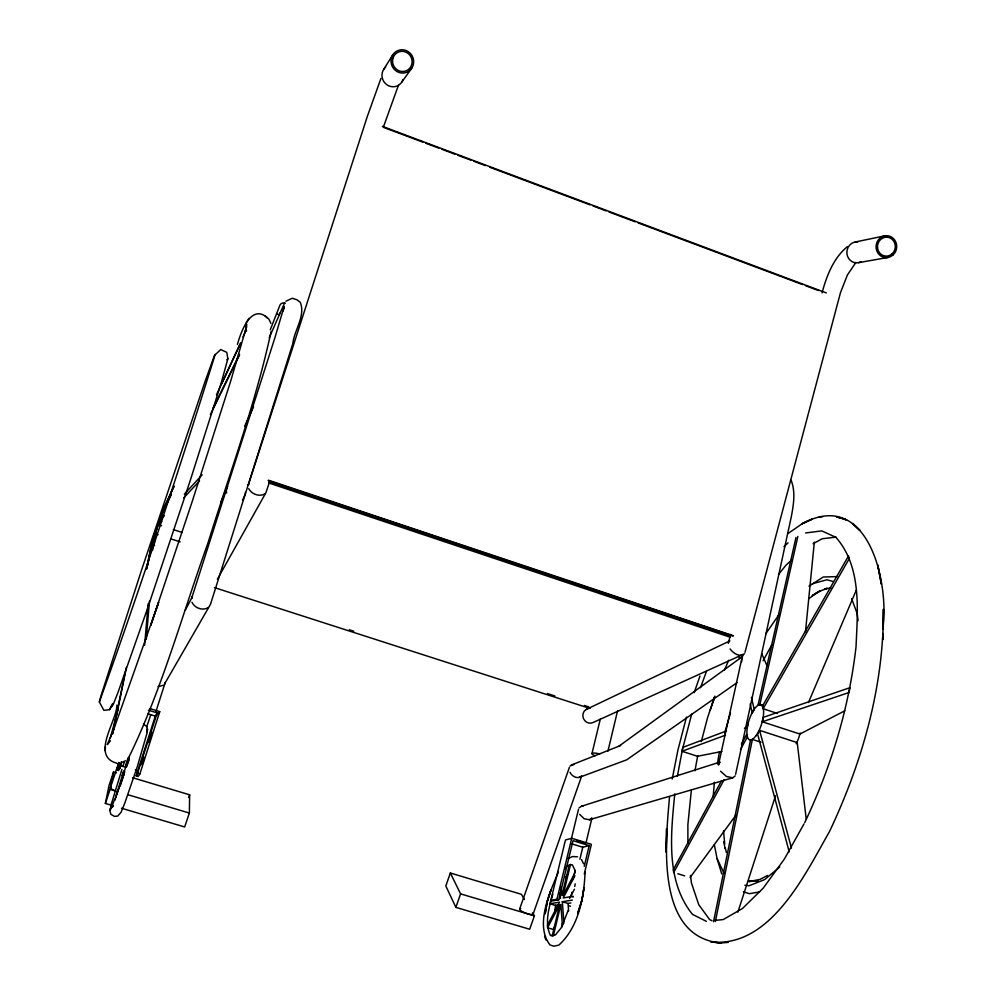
<?xml version="1.0" encoding="UTF-8"?>
<svg xmlns="http://www.w3.org/2000/svg" width="996" height="996" viewBox="0 0 996 996"><rect width="100%" height="100%" fill="white"/><g stroke="black" fill="none" stroke-linecap="round" stroke-linejoin="round"><path stroke-width="1.49" d="M687.887 842.99L687.887 824.588L691.336 790.314M585.088 871.998C584.042 897.595 578.589 927.201 558.868 945.092L553.851 946.2L550.041 944.992C534.591 925.209 549.854 892.341 558.333 872.172M283.698 307.515L283.686 308.76L283.86 306.22L283.188 310.939L283.586 308.411L274.996 337.432L191.618 598.359L192.415 596.641L185.231 610.386M121.512 808.242L184.658 826.966L189.365 813.047L189.651 794.82L132.568 777.702M882.966 627.517C889.167 581.241 867.516 487.716 802.041 523.834L812.114 519.128L802.452 523.547L787.861 533.644M882.942 628.924L883.39 609.228C883.962 686.294 862.212 762.351 829.494 831.573C805.017 874.276 770.518 948.018 710.858 941.967L721.129 943.025C655.443 937.248 665.515 842.99 669.511 797.273M246.485 327.535L246.572 323.949L245.539 330.834L246.46 326.638L230.898 380.447L192.016 502.096L150.769 625.301L158.625 602.406L113.457 730.255M116.906 705.068C116.968 720.955 90.188 756.126 116.993 763.272M105.165 750.71L105.439 746.651M713.186 796.663L714.369 782.246M144.619 645.259L148.143 603.813M152.699 550.066L153.745 537.79L155.115 533.731L158.065 534.69M146.25 639.42L149.462 601.123M154.218 544.451L155.115 533.731M805.478 631.75L814.33 542.135M674.753 793.862C670.931 833.889 665.453 880.9 692.457 914.353L706.351 921.325M149.711 708.554L159.746 711.63L139.876 773.967L138.12 776.457L136.203 775.884L137.361 773.917M138.22 771.203L135.344 769.933M110.357 809.873L111.303 804.195L121.935 769.335M110.344 809.972L111.303 804.195M717.406 763.895L719.423 751.644M574.742 886.465L575.178 883.863M554.672 911.153L555.718 905.103M672.225 778.972L677.865 750.349L686.456 717.132M271.136 331.407C255.586 403.355 229.939 472.739 207.99 542.895C182.193 614.582 162.174 689.145 128.671 757.695M694.959 770.73L697.71 755.79M677.38 776.245L682.459 749.316L691.734 714.07M147.645 565.516L149.774 554.859M150.384 551.821L152.637 541.874L151.429 547.949M112.71 805.627L105.364 803.448L110.07 789.417L113.544 772L116.47 772.871M849.264 691.311L849.986 687.663L763.222 717.369L762.289 721.776L799.925 734.052L844.807 710.795M105.364 803.448L109.025 785.483L113.544 772M118.96 762.637L116.582 769.995L118.512 770.568L119.283 769.161M713.534 921.711L750.523 740.065L752.378 739.43L761.031 742.232M715.365 921.512L752.378 739.43M112.697 733.093L125.222 672.225M146.499 568.753L151.205 545.92L151.641 544.762L154.567 545.708M112.722 733.952L126.417 667.357M146.661 568.977L151.641 544.762M735.621 774.278L791.272 516.899C793.526 504.972 795.742 491.974 791.16 480.321M748.27 722.735L747.336 727.055L744.435 728.138M742.655 654.721L718.44 765.04L719.884 762.276M721.888 751.457L697.536 756.275L681.999 751.295L682.895 747.349L726.47 730.94M795.978 537.491L758.006 705.23L759.873 704.521L762.737 705.467M759.873 704.521L797.883 536.421M109.485 709.65L113.457 703.898L117.889 692.73L147.732 607.921L189.775 481.927L220.963 383.846L227.872 358.809L226.764 352.347L220.676 349.559L214.439 355.497L205.014 381.642L142.042 568.591L101.156 695.295L99.351 701.956L103.883 710.36L109.485 709.65L112.585 703.587M572.999 897.209L573.21 896.263L563.238 897.969L574.929 875.721M558.308 904.978L555.556 905.426L549.979 903.758L550.875 900.085M584.241 866.321L589.184 845.629L573.024 840.661L558.744 899.824L552.581 900.87L550.813 900.347L565.479 839.964L571.716 838.283L591.375 844.322L584.291 874.052M553.266 936.053L560.873 904.493L562.342 924.388M570.546 864.354L563.039 895.479L575.389 871.936M561.507 927.226L562.591 922.719M572.986 879.406L575.115 870.516M570.907 896.736L571.99 892.229M579.896 859.237L582.772 847.235L589.184 845.629M586.059 842.616L591.898 818.202M607.909 751.245L617.645 710.571M571.38 838.757L578.514 809.238M591.973 753.561L600.339 718.95M550.813 900.347L556.963 899.301L571.716 838.283M552.12 936.178L559.702 904.679L547.588 927.749L553.228 929.417L555.37 925.359M569.363 864.615L561.881 895.678L561.221 886.876M110.382 737.849L117.877 710.073M701.308 741.609L707.546 717.718L714.867 696.104M724.64 733.006L730.479 712.924M110.743 807.507L109.859 810.856L110.892 814.317L114.503 816.396L117.715 816.073L121.076 812.288L124.761 803.187L137.411 766.372L147.109 732.77L146.873 726.594L143.474 724.117M744.983 652.33L840.4 292.924L847.359 275.058L855.888 262.471M728.288 643.329L730.691 634.352M822.024 292.874C826.68 275.855 833.453 257.989 847.496 246.535M120.429 765.862L126.455 767.256M126.343 766.31L129.082 757.321M215.211 354.427C178.732 470.934 140.673 587.117 99.351 701.956M138.282 770.954L137.51 773.481M114.739 800.448L123.454 771.776M138.12 771.564L137.062 774.639L157.231 712.924L148.392 710.21M552.792 894.196C549.232 907.344 544.19 922.557 550.452 935.518L555.37 934.983L561.595 927.401L563.462 923.466M120.03 767.144L120.354 765.849M155.7 712.277L165.212 682.521L164.539 684.015L210.455 604.385L292.812 343.657C294.081 330.336 305.934 315.794 300.232 302.274L296.97 299.796L292.264 298.265L285.939 301.178M136.203 775.884L155.301 716.074L157.231 712.924M137.672 772.46L137.361 773.444L138.12 771.19M141.868 764.716L144.208 757.371M148.89 742.692L152.164 732.409M120.279 785.695L124.052 773.979L115.573 797.808M127.476 763.322L128.87 758.989M270.277 329.788L279.752 305.61A4.507 4.109 28 0 1 285.254 303.182M269.928 480.782L265.92 492.709L217.389 579.236M383.373 127.164L398.5 85.121M116.582 769.995L119.508 763.061M119.918 766.185L121.338 761.803M119.557 768.563L119.259 769.286L121.948 762.102M737.874 912.162L775.535 795.779M123.056 775.125L126.915 763.21M122.869 766.497L124.263 762.239M155.052 534.441L156.521 529.997M161.589 525.751L158.638 524.792L160.132 520.273L164.34 515.729M123.741 770.979L122.259 775.523L124.712 771.614L115.748 796.812M125.496 765.625L128.148 757.607M710.148 710.31L714.381 697.611M110.444 787.55L118.835 762.475M119.707 768.128L119.271 769.298M146.636 727.08L150.583 715.302M188.754 797.497L189.651 794.82M700.512 687.713L706.625 670.893M524.481 899.45L521.394 894.308L450.341 873.006L445.822 885.979L455.869 907.368L529.685 929.256L534.391 915.872L532.997 913.569M455.869 907.368L460.575 893.873L450.341 873.006M694.175 692.668L699.951 676.085M519.613 909.111L569.401 767.331M533.121 914.079L581.652 776.096M712.538 703.002L714.605 697.15M126.666 766.634L129.206 759.475M112.635 804.706L114.677 799.128M237.434 344.417C240.97 331.481 251.801 301.39 269.02 319.343L270.912 323.401M380.945 78.46L367.4 116.196L248.29 485.027L249 483.458M563.96 921.126L568.181 910.381M113.083 730.778L107.269 744.659L110.444 740.787M137.996 771.539L138.22 770.941M724.453 670.271L728.649 660.261M808.441 702.529L856.261 590.23M220.626 502.656L226.69 488.476M269.256 337.656L284.582 302.958M804.693 822.646C831.1 767.293 849.003 707.882 856.025 646.902C857.581 610.212 862.001 567.085 835.943 537.354L821.825 530.905L805.577 532.96M242.526 500.216L245.078 494.589A9.699 8.703 23.2 0 0 245.427 492.335M244.568 426.4L253.557 406.791M173.939 486.322L163.02 510.101L174.113 486.222M216.468 394.802L240.671 342.699M221.759 383.659L240.036 344.33M565.541 877.912L568.268 873.417M242.987 337.009L246.323 329.975L246.547 330.846M170.988 494.439L162.821 511.981L170.963 495.298M213.02 408.385L239.463 354.265M210.368 414.66L239.575 354.875M569.612 898.38L574.431 889.229M721.415 780.964L673.284 869.707L673.732 872.508L724.217 779.544M741.41 744.099L746.589 734.538L747.224 737.165L740.551 749.465M763.085 660.771L771.688 645.122M803.959 823.966L784.325 859.125L763.185 888.171L742.456 908.514L723.233 919.557L714.692 920.453M806.2 818.911L797.236 742.605L759.587 730.354L757.583 733.928L789.218 851.866M763.11 708.729L849.351 558.457L848.43 556.092L762.426 706.139L763.11 708.729L777.515 713.46M164.029 509.977L159.584 519.265L161.912 515.281M157.791 714.792L159.746 711.63M383.809 69.16L392.947 54.618M111.863 806.947L111.303 807.831L113.519 805.988M249.075 318.322L246.311 322.492M765.725 633.792L779.333 614.146M112.075 705.865L112.76 704.894M401.799 82.095L411.746 68.189M690.104 877.526L735.882 815.238M564.969 868.811L567.259 865.885L572.277 864.752L575.202 870.653M778.523 574.468L785.881 565.292L791.583 560.101M735.21 775.896L732.745 777.776L589.42 819.745L584.191 818.762L579.672 814.392M184.322 494.141L202.188 474.831M158.638 524.792L161.788 521.418M183.799 497.801L199.524 480.931M591.711 818.127L589.42 819.745M579.062 807.881L581.365 806.299L719.884 762.089M587.914 708.779A7.395 6.885 63.8 0 0 583.407 718.427A7.395 6.885 63.8 0 0 593.417 722.361L744.485 653.762M728.811 641.91L729.856 640.901L586.233 709.438M783.952 546.667L788.023 542.882M226.827 359.78L227.872 358.809M581.477 775.934C577.892 779.731 571.791 776.32 569.961 772.311M570.11 766.024L574.194 764.38M779.793 866.968L764.729 879.555L748.955 885.793L744.859 885.232M808.777 598.758L818.09 591.848L820.368 590.952L812.238 595.633L818.09 591.848L827.016 588.362M618.852 746.241L742.63 656.426M808.989 586.134L823.306 577.008L837.25 576.597M737.152 682.584L626.721 759.823L579 777.49M163.381 685.26L158.003 686.692M813.134 543.679L822.173 538.749L835.98 537.155M555.992 900.06L555.37 899.874M208.338 607.535C202.811 611.096 194.656 608.108 191.967 602.306M767.605 875.434L759.936 879.431L749.042 881.535L758.043 880.775L748.046 881.423M264.65 493.966C259.159 497.079 251.565 494.053 248.726 488.675M568.156 858.614L572.439 856.548L577.531 856.784M122.994 761.915L125.496 760.757M571.194 765.065L620.583 745.556M743.439 654.795C738.372 656.85 733.056 652.841 730.093 648.969M681.999 751.295L725.549 735.135M762.289 721.776L849.015 692.519M827.103 588.263L824.725 589.047L830.788 587.989M812.35 583.768L826.917 579.784L833.266 581.54M855.141 242.016L884.697 235.865M858.44 262.67L888.096 257.441M759.587 891.93L749.415 893.686L743.427 891.843M549.979 903.758L559.528 902.177L547.427 925.222L547.588 927.749M563.935 923.118L562.329 901.716L572.302 900.073M562.329 901.716L568.019 903.422L570.895 902.961M819.198 517.061L822.821 516.65M719.124 943.1L728.163 942.378M581.365 806.299L582.971 806.175M732.745 777.776L726.482 776.507L720.544 771.215M841.408 518.256L836.54 516.887L846.65 519.912L842.628 518.605M110.07 789.417L115.947 791.16M127.687 794.659L189.365 813.047M460.575 893.873L534.391 915.872M118.101 767.418L120.043 768.003M137.934 773.382L139.876 773.967M556.963 899.301L558.744 899.824M568.753 905.725L570.509 906.26M677.828 873.753L684.65 875.858M148.018 713.833L155.301 716.074M571.131 843.662L582.772 847.235M349.297 629.796L353.729 631.227M547.427 693.577L554.822 695.955M584.391 705.479L588.835 706.899M214.389 587.59L590.043 708.467M173.366 529.598L182.193 532.486M171.312 538.998L180.151 541.874M268.422 480.197L733.417 635.759M268.223 480.607L732.819 636.021M269.132 481.591L730.566 635.909M268.708 482.948L730.267 637.241M277.037 314.076L279.166 314.823A9.026 8.242 28.3 0 1 280.113 312.893M382.327 126.33L826.319 292.911M383.522 127.388L422.802 142.117M425.703 143.212L438.8 148.118M441.714 149.213L454.799 154.131M457.712 155.214L470.809 160.132M473.71 161.215L485.351 165.585M489.721 167.216L590.093 204.877M592.994 205.96L606.091 210.878M609.004 211.974L635.187 221.797M638.087 222.88L802.477 284.545M805.378 285.64L818.475 290.546M711.953 920.727L709.6 919.557L698.731 904.642L691.461 883.016L690.465 875.409M264.924 315.657L267.376 318.098M581.502 859.635L583.581 863.781M714.356 844.757L717.095 858.664L724.042 873.293M761.703 653.625L767.244 666.361M851.592 598.646L857.183 613.548L858.091 620.67M544.588 936.327L545.883 939.963M717.095 858.664L721.727 873.878M759.587 730.354L791.459 848.094M725.287 848.019L726.37 852.476M741.31 655.094L742.032 658.119M751.395 697.399L754.271 709.488L752.304 713.024L750.162 703.935M738.746 655.493L739.455 658.518M723.718 841.769L725.076 848.455M723.494 830.564L724.739 844.085M565.915 876.816L566.263 881.223M568.019 903.422L568.629 911.066M559.989 892.578L560.424 898.454M800.124 733.006A18.314 6.922 -72.4 0 1 796.19 743.751M595.122 755.777A7.482 1.569 14.1 0 1 592.371 753.237A7.482 1.569 14.1 0 1 599.779 753.935M576.933 840.524A7.595 1.233 14.3 0 1 582.473 842.093M583.93 842.678A7.595 1.233 14.3 0 1 584.988 843.214M741.696 661.867A9.201 7.794 51.8 0 1 742.394 657.597M532.437 912.934A7.196 1.668 20.4 0 1 530.358 914.428A7.196 1.668 20.4 0 1 521.667 911.228A7.196 1.668 20.4 0 1 520.759 908.651M115.474 790.874A7.545 1.805 17 0 1 110.78 787.164M403.056 79.543A11.205 10.757 66.9 0 1 386.772 84.697A11.205 10.757 66.9 0 1 385.689 67.031M860.918 261.824A10.495 9.898 -83.9 0 1 847.011 254.217A10.495 9.898 -83.9 0 1 857.73 241.891M226.615 493.057A9.699 8.703 23.2 0 1 227.673 486.434M666.361 842.952L666.224 852.227L666.598 828.896L666.361 842.952M882.83 633.618L882.693 639.718L882.83 633.543M583.992 888.021L582.025 900.11L577.643 913.618L581.863 900.247L583.992 888.021M547.165 901.729L545.148 913.88L547.29 901.592L550.925 890.113L547.165 901.729M147.532 729.458L146.835 732.346L147.595 729.396M163.531 508.782L151.168 545.933L163.531 508.782M853.609 524.357L852.564 523.572L859.971 530.482L853.609 524.357M878.646 569.451L877.688 564.844L881.398 584.279L878.646 569.451M755.84 735.944A18.389 6.549 -72.4 0 0 762.201 705.791A18.389 6.549 -72.4 0 0 747.747 725.125A18.389 6.549 -72.4 0 0 755.84 735.944M892.055 253.893A9.487 8.914 -83.6 0 0 889.528 237.733A9.487 8.914 -83.6 0 0 877.588 248.34A9.487 8.914 -83.6 0 0 892.055 253.893M393.071 57.868A10.147 9.736 67.4 0 0 404.239 71.363A10.147 9.736 67.4 0 0 409.717 55.004A10.147 9.736 67.4 0 0 393.071 57.868M391.627 57.32A11.728 11.255 67.4 0 0 404.538 72.907A11.728 11.255 67.4 0 0 410.862 53.996A11.728 11.255 67.4 0 0 391.627 57.32M892.939 255.026A10.968 10.309 -83.6 0 0 890.013 236.338A10.968 10.309 -83.6 0 0 876.206 248.602A10.968 10.309 -83.6 0 0 892.939 255.026"/></g></svg>
